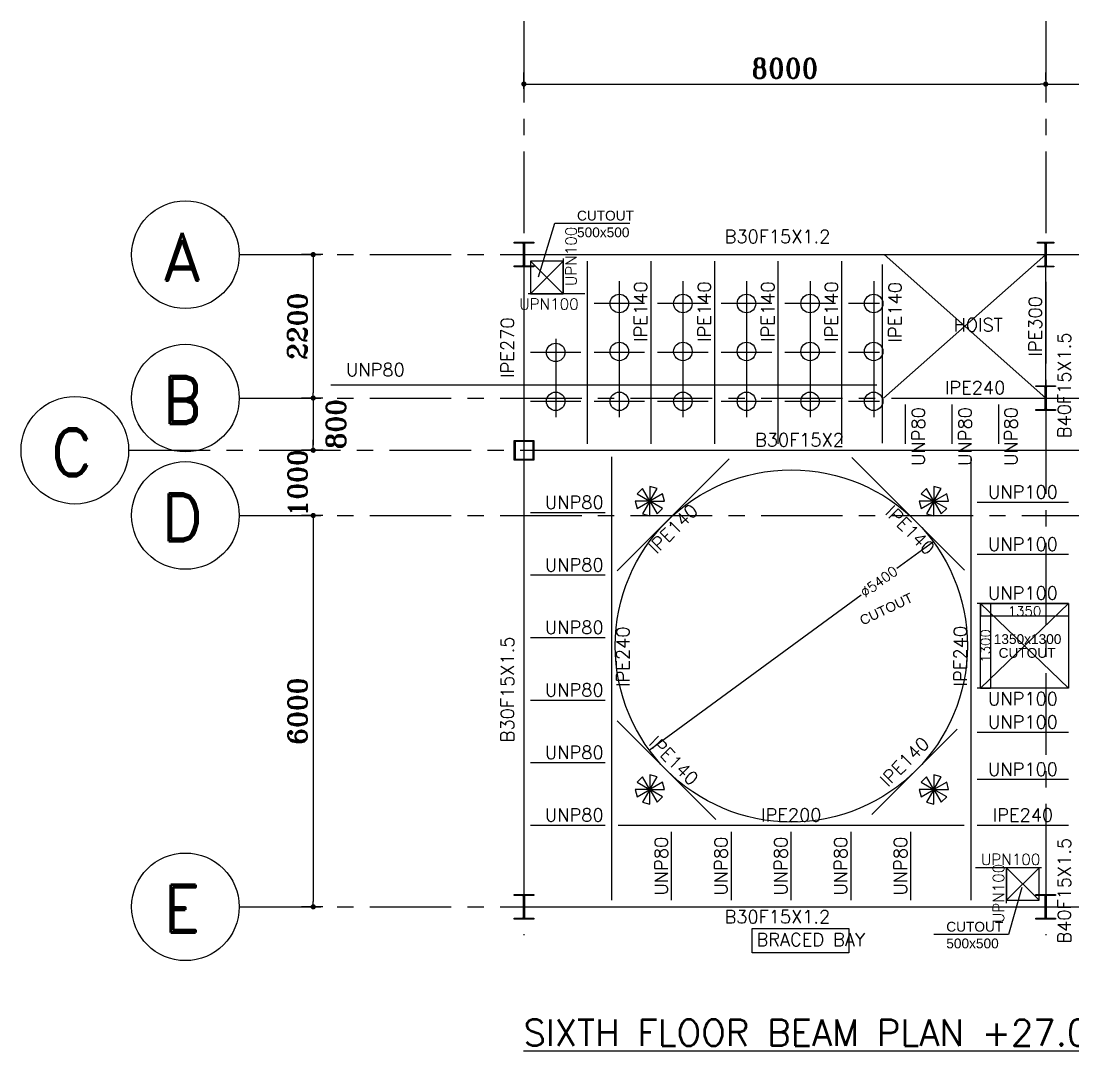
# Model space of a CAD drawing. Header units: inches. Extents: x 1387 to 2676, y -3554 to -2136.
# Drawn here: x 2534.37 to 2550.5, y -2656.19 to -2640.4 of the extents above; entities that cross this region are included whole.
import ezdxf
from ezdxf.enums import TextEntityAlignment as Align

# ---------------------------------------------------------------- set-up
doc = ezdxf.new("R2010")
doc.units = ezdxf.units.IN
doc.header["$MEASUREMENT"] = 0
for name, pattern in [('CENTER', [2, 1.25, -0.25, 0.25, -0.25]), ('DASHDOTX2', [2, 1, -0.5, 0, -0.5]), ('HIDDEN', [0.375, 0.25, -0.125])]:
    doc.linetypes.add(name, pattern=pattern)
for name, color, linetype in [('3', 3, 'HIDDEN'), ('3G', 3, 'Continuous'), ('A-TEXT', 7, 'Continuous'), ('AA-IPE300', 27, 'Continuous'), ('AA_CUT OUT', 250, 'Continuous'), ('Ax', 1, 'DASHDOTX2'), ('AXE', 1, 'CENTER'), ('DIM', 8, 'Continuous'), ('MEMBER TEXT', 7, 'Continuous'), ('UPN100', 1, 'Continuous'), ('wall', 4, 'Continuous')]:
    doc.layers.add(name, color=color, linetype=linetype)
doc.styles.add('ROMAND', font='ROMAND.shx')
doc.styles.add('ROMANS', font='ROMANS')
doc.styles.add('ROMANT', font='romant')
doc.styles.get("Standard").update_dxf_attribs({"font": 'arial.ttf'})
doc.dimstyles.new('1-100', dxfattribs={"dimtxt": 0.3, "dimasz": 0.08, "dimexe": 0.18, "dimexo": 0.0625, "dimgap": 0.09, "dimtad": 1, "dimdec": 0, "dimlfac": 1000, "dimdsep": 46, "dimtxsty": 'ROMANT', "dimblk": 'DOT', "dimcen": 0.09, "dimclrd": 1, "dimclre": 1, "dimclrt": 3, "dimadec": 0, "dimazin": 0, "dimtfac": 1, "dimtdec": 0, "dimtix": 1, "dimtofl": 0, "dimtmove": 2, "dimatfit": 3, "dimldrblk": 'DOT', "dimfxl": 1, "dimtolj": 1, "dimarcsym": 0})
doc.dimstyles.new('Copy of 1-100', dxfattribs={"dimtxt": 0.2, "dimasz": 0.08, "dimexe": 0.18, "dimexo": 0.0625, "dimgap": 0.09, "dimtad": 1, "dimdec": 0, "dimlfac": 1000, "dimdsep": 46, "dimtxsty": 'ROMANT', "dimblk": 'DOT', "dimcen": 0.09, "dimclrd": 1, "dimclre": 1, "dimclrt": 3, "dimadec": 0, "dimazin": 0, "dimtfac": 1, "dimtdec": 0, "dimtix": 1, "dimtofl": 0, "dimtmove": 2, "dimatfit": 3, "dimldrblk": 'DOT', "dimfxl": 1, "dimtolj": 1, "dimarcsym": 0})
doc.dimstyles.get("Standard").update_dxf_attribs({"dimtxt": 0.25, "dimasz": 0.18, "dimexe": 0.18, "dimexo": 0.0625, "dimgap": 0.09, "dimtad": 0, "dimdec": 0, "dimlfac": 100, "dimzin": 0, "dimdsep": 46, "dimtxsty": 'Standard', "dimcen": 0.09, "dimadec": 0, "dimazin": 0, "dimtfac": 1, "dimtdec": 0, "dimtofl": 0, "dimtmove": 0, "dimatfit": 3, "dimfxl": 1, "dimtolj": 1, "dimtzin": 0, "dimarcsym": 0})

# ---------------------------------------------------------------- blocks, each defined once
blk = doc.blocks.new('DOT')
at = {"layer": 'DIM', "color": 0, "linetype": 'ByBlock'}
blk.add_line((-0.5, 0), (-1, 0), dxfattribs=at)
at = {"layer": 'DIM', "color": 0, "linetype": 'ByBlock', "const_width": 0.5}
blk.add_lwpolyline([(-0.25, 0, 1), (0.25, 0, 1)], format="xyb", close=True, dxfattribs=at)
blk = doc.blocks.new('*D2549')
at = {"color": 1, "lineweight": -2, "transparency": 16777216}
for p, q in [((-9722, 5596), (-10284, 5185)), ((-14078, 2404), (-10831, 4783))]:
    blk.add_line(p, q, dxfattribs=at)
at = {"layer": 'Defpoints', "color": 0, "transparency": 16777216}
for p in [(-9722, 5596), (-14078, 2404)]:
    blk.add_point(p, dxfattribs=at)
at = {"color": 1, "lineweight": -2, "transparency": 16777216, "xscale": 0.08, "yscale": 0.08, "zscale": 0.08}
for p, rotation in [((-9722, 5596), 36.23449440421251), ((-14078, 2404), 216.2344944042126)]:
    blk.add_blockref('DOT', p, dxfattribs=dict(at, rotation=rotation))
at = {"color": 3, "transparency": 16777216, "insert": (-10557, 4984), "char_height": 150, "attachment_point": 5, "rotation": 36.2345, "style": 'ROMANT'}
blk.add_mtext('\\A1;∅5400', dxfattribs=at)
blk = doc.blocks.new('_Dot')
at = {"layer": 'DIM', "color": 0, "lineweight": -2}
blk.add_line((-0.5, 0), (-1, 0), dxfattribs=at)
at = {"layer": 'DIM', "color": 0, "const_width": 0.5}
blk.add_lwpolyline([(-0.25, 0, 1), (0.25, 0, 1)], format="xyb", close=True, dxfattribs=at)
blk = doc.blocks.new('*D2552')
at = {"color": 1, "lineweight": -2, "transparency": 16777216}
for p, q in [((-2100, 2785), (-2100, 2585)), ((-700, 2785), (-700, 2585)), ((-700, 2585), (-2100, 2585))]:
    blk.add_line(p, q, dxfattribs=at)
at = {"layer": 'Defpoints', "color": 0, "transparency": 16777216}
for p in [(-2100, 2785), (-700, 2785), (-2100, 2585)]:
    blk.add_point(p, dxfattribs=at)
at = {"color": 1, "lineweight": -2, "transparency": 16777216, "xscale": 0.08, "yscale": 0.08, "zscale": 0.08, "rotation": 180}
blk.add_blockref('DOT', (-2100, 2585), dxfattribs=at)
at = {"color": 1, "lineweight": -2, "transparency": 16777216, "xscale": 0.08, "yscale": 0.08, "zscale": 0.08}
blk.add_blockref('DOT', (-700, 2585), dxfattribs=at)
at = {"color": 3, "transparency": 16777216, "insert": (-1400, 2660), "char_height": 150, "attachment_point": 5, "style": 'ROMANT'}
blk.add_mtext('\\A1;1400', dxfattribs=at)
blk = doc.blocks.new('*D2553')
at = {"color": 1, "lineweight": -2, "transparency": 16777216}
for p, q in [((-2100, 2785), (-1864, 2785)), ((-1864, 2785), (-1864, 1385)), ((-2100, 1385), (-1864, 1385))]:
    blk.add_line(p, q, dxfattribs=at)
at = {"layer": 'Defpoints', "color": 0, "transparency": 16777216}
for p in [(-2100, 2785), (-2100, 1385), (-1864, 1385)]:
    blk.add_point(p, dxfattribs=at)
at = {"color": 1, "lineweight": -2, "transparency": 16777216, "xscale": 0.08, "yscale": 0.08, "zscale": 0.08}
for p, rotation in [((-1864, 2785), 90), ((-1864, 1385), 270)]:
    blk.add_blockref('DOT', p, dxfattribs=dict(at, rotation=rotation))
at = {"color": 3, "transparency": 16777216, "insert": (-1939, 2085), "char_height": 150, "attachment_point": 5, "rotation": 90, "style": 'ROMANT'}
blk.add_mtext('\\A1;1400', dxfattribs=at)
blk = doc.blocks.new('*D2550')
at = {"color": 1, "lineweight": -2, "transparency": 16777216}
for p, q in [((-9000, 4650), (-9000, 4457)), ((-7650, 4650), (-7650, 4457)), ((-7650, 4457), (-8999, 4457))]:
    blk.add_line(p, q, dxfattribs=at)
at = {"layer": 'Defpoints', "color": 0, "transparency": 16777216}
for p in [(-9000, 4650), (-7650, 4650), (-9000, 4457)]:
    blk.add_point(p, dxfattribs=at)
at = {"color": 1, "lineweight": -2, "transparency": 16777216, "xscale": 0.08, "yscale": 0.08, "zscale": 0.08, "rotation": 180}
blk.add_blockref('DOT', (-9000, 4457), dxfattribs=at)
at = {"color": 1, "lineweight": -2, "transparency": 16777216, "xscale": 0.08, "yscale": 0.08, "zscale": 0.08}
blk.add_blockref('DOT', (-7650, 4457), dxfattribs=at)
at = {"color": 3, "transparency": 16777216, "insert": (-8325, 4532), "char_height": 150, "attachment_point": 5, "style": 'ROMANT'}
blk.add_mtext('\\A1;1350', dxfattribs=at)
blk = doc.blocks.new('*D2551')
at = {"color": 1, "lineweight": -2, "transparency": 16777216}
for p, q in [((-8999, 4650), (-8847, 4650)), ((-8847, 4650), (-8847, 3350)), ((-8999, 3350), (-8847, 3350))]:
    blk.add_line(p, q, dxfattribs=at)
at = {"layer": 'Defpoints', "color": 0, "transparency": 16777216}
for p in [(-9000, 4650), (-9000, 3350), (-8847, 3350)]:
    blk.add_point(p, dxfattribs=at)
at = {"color": 1, "lineweight": -2, "transparency": 16777216, "xscale": 0.08, "yscale": 0.08, "zscale": 0.08}
for p, rotation in [((-8847, 4650), 90), ((-8847, 3350), 270)]:
    blk.add_blockref('DOT', p, dxfattribs=dict(at, rotation=rotation))
at = {"color": 3, "transparency": 16777216, "insert": (-8922, 4000), "char_height": 150, "attachment_point": 5, "rotation": 90, "style": 'ROMANT'}
blk.add_mtext('\\A1;1300', dxfattribs=at)
blk = doc.blocks.new('*D2068')
at = {"layer": 'Defpoints', "color": 0, "transparency": 16777216}
for p in [(2539.061, -2643.977), (2538.852, -2646.177), (2539.061, -2646.177)]:
    blk.add_point(p, dxfattribs=at)
at = {"layer": 'wall', "color": 1, "lineweight": -2, "transparency": 16777216}
for p, q in [((2538.998, -2643.977), (2538.672, -2643.977)), ((2538.852, -2644.057), (2538.852, -2646.097)), ((2538.998, -2646.177), (2538.672, -2646.177))]:
    blk.add_line(p, q, dxfattribs=at)
at = {"layer": 'wall', "color": 1, "lineweight": -2, "transparency": 16777216, "xscale": 0.08, "yscale": 0.08, "zscale": 0.08}
for p, rotation in [((2538.852, -2643.977), 89.999316665766), ((2538.852, -2646.177), 269.9993166657659)]:
    blk.add_blockref('DOT', p, dxfattribs=dict(at, rotation=rotation))
at = {"layer": 'wall', "color": 3, "transparency": 16777216, "insert": (2538.612, -2645.077), "char_height": 0.3, "attachment_point": 5, "rotation": 89.9993, "style": 'ROMANT'}
blk.add_mtext('\\A1;2200', dxfattribs=at)
blk = doc.blocks.new('*D2074')
at = {"layer": 'Defpoints', "color": 0, "transparency": 16777216}
for p in [(2550.082, -2641.363), (2550.082, -2641.363), (2542.082, -2641.496)]:
    blk.add_point(p, dxfattribs=at)
at = {"layer": 'wall', "color": 1, "lineweight": -2, "transparency": 16777216}
for p, q in [((2542.082, -2641.434), (2542.082, -2641.183)), ((2550.082, -2641.301), (2550.082, -2641.183)), ((2542.162, -2641.363), (2550.002, -2641.363))]:
    blk.add_line(p, q, dxfattribs=at)
at = {"layer": 'wall', "color": 1, "lineweight": -2, "transparency": 16777216, "xscale": 0.08, "yscale": 0.08, "zscale": 0.08, "rotation": 180}
blk.add_blockref('DOT', (2542.082, -2641.363), dxfattribs=at)
at = {"layer": 'wall', "color": 1, "lineweight": -2, "transparency": 16777216, "xscale": 0.08, "yscale": 0.08, "zscale": 0.08}
blk.add_blockref('DOT', (2550.082, -2641.363), dxfattribs=at)
at = {"layer": 'wall', "color": 3, "transparency": 16777216, "insert": (2546.082, -2641.123), "char_height": 0.3, "attachment_point": 5, "style": 'ROMANT'}
blk.add_mtext('\\A1;8000', dxfattribs=at)
blk = doc.blocks.new('*D2069')
at = {"layer": 'Defpoints', "color": 0, "transparency": 16777216}
for p in [(2550.082, -2641.363), (2555.582, -2641.363), (2555.582, -2641.701)]:
    blk.add_point(p, dxfattribs=at)
at = {"layer": 'wall', "color": 1, "lineweight": -2, "transparency": 16777216}
for p, q in [((2550.082, -2641.301), (2550.082, -2641.183)), ((2555.582, -2641.638), (2555.582, -2641.183)), ((2550.162, -2641.363), (2555.502, -2641.363))]:
    blk.add_line(p, q, dxfattribs=at)
at = {"layer": 'wall', "color": 1, "lineweight": -2, "transparency": 16777216, "xscale": 0.08, "yscale": 0.08, "zscale": 0.08, "rotation": 180}
blk.add_blockref('DOT', (2550.082, -2641.363), dxfattribs=at)
at = {"layer": 'wall', "color": 1, "lineweight": -2, "transparency": 16777216, "xscale": 0.08, "yscale": 0.08, "zscale": 0.08}
blk.add_blockref('DOT', (2555.582, -2641.363), dxfattribs=at)
at = {"layer": 'wall', "color": 3, "transparency": 16777216, "insert": (2552.832, -2641.123), "char_height": 0.3, "attachment_point": 5, "style": 'ROMANT'}
blk.add_mtext('\\A1;5500', dxfattribs=at)
blk = doc.blocks.new('*D2070')
at = {"layer": 'Defpoints', "color": 0, "transparency": 16777216}
for p in [(2539.061, -2646.177), (2538.852, -2646.977), (2539.061, -2646.977)]:
    blk.add_point(p, dxfattribs=at)
at = {"layer": 'wall', "color": 1, "lineweight": -2, "transparency": 16777216}
for p, q in [((2538.998, -2646.177), (2538.672, -2646.177)), ((2538.852, -2646.257), (2538.852, -2646.897)), ((2538.998, -2646.977), (2538.672, -2646.977))]:
    blk.add_line(p, q, dxfattribs=at)
at = {"layer": 'wall', "color": 1, "lineweight": -2, "transparency": 16777216, "xscale": 0.08, "yscale": 0.08, "zscale": 0.08}
for p, rotation in [((2538.852, -2646.177), 89.9983735174922), ((2538.852, -2646.977), 269.9983735174923)]:
    blk.add_blockref('DOT', p, dxfattribs=dict(at, rotation=rotation))
at = {"layer": 'wall', "color": 3, "transparency": 16777216, "insert": (2539.2, -2646.577), "char_height": 0.3, "attachment_point": 5, "rotation": 89.9984, "style": 'ROMANT'}
blk.add_mtext('\\A1;800', dxfattribs=at)
blk = doc.blocks.new('*D2071')
at = {"layer": 'Defpoints', "color": 0, "transparency": 16777216}
for p in [(2539.061, -2646.977), (2538.852, -2647.977), (2539.061, -2647.977)]:
    blk.add_point(p, dxfattribs=at)
at = {"layer": 'wall', "color": 1, "lineweight": -2, "transparency": 16777216}
for p, q in [((2538.852, -2646.897), (2538.852, -2646.817)), ((2538.998, -2646.977), (2538.672, -2646.977)), ((2538.998, -2647.977), (2538.672, -2647.977)), ((2538.852, -2648.057), (2538.852, -2648.137))]:
    blk.add_line(p, q, dxfattribs=at)
at = {"layer": 'wall', "color": 1, "lineweight": -2, "transparency": 16777216, "xscale": 0.08, "yscale": 0.08, "zscale": 0.08}
for p, rotation in [((2538.852, -2646.977), 269.9983735174825), ((2538.852, -2647.977), 89.99837351748256)]:
    blk.add_blockref('DOT', p, dxfattribs=dict(at, rotation=rotation))
at = {"layer": 'wall', "color": 3, "transparency": 16777216, "insert": (2538.612, -2647.477), "char_height": 0.3, "attachment_point": 5, "rotation": 89.9984, "style": 'ROMANT'}
blk.add_mtext('\\A1;1000', dxfattribs=at)
blk = doc.blocks.new('*D2072')
at = {"layer": 'Defpoints', "color": 0, "transparency": 16777216}
for p in [(2539.061, -2647.977), (2538.852, -2653.977), (2539.061, -2653.977)]:
    blk.add_point(p, dxfattribs=at)
at = {"layer": 'wall', "color": 1, "lineweight": -2, "transparency": 16777216}
for p, q in [((2538.998, -2647.977), (2538.672, -2647.977)), ((2538.852, -2648.057), (2538.852, -2653.897)), ((2538.998, -2653.977), (2538.672, -2653.977))]:
    blk.add_line(p, q, dxfattribs=at)
at = {"layer": 'wall', "color": 1, "lineweight": -2, "transparency": 16777216, "xscale": 0.08, "yscale": 0.08, "zscale": 0.08}
for p, rotation in [((2538.852, -2647.977), 89.99960862945764), ((2538.852, -2653.977), 269.9996086294576)]:
    blk.add_blockref('DOT', p, dxfattribs=dict(at, rotation=rotation))
at = {"layer": 'wall', "color": 3, "transparency": 16777216, "insert": (2538.612, -2650.977), "char_height": 0.3, "attachment_point": 5, "rotation": 89.9996, "style": 'ROMANT'}
blk.add_mtext('\\A1;6000', dxfattribs=at)
blk = doc.blocks.new('G$C27AC7FF8')
at = {"color": 3}
for points in [[(-13876.1, 6107.8), (-14071, 6220.3), (-13846, 6220.3), (-13876.1, 6332.8), (-14071, 6220.3), (-13958.5, 6415.2), (-14071, 6445.3), (-14071, 6220.3), (-14183.5, 6415.2), (-14265.8, 6332.8), (-14071, 6220.3), (-14296, 6220.3), (-14265.8, 6107.8), (-14071, 6220.3), (-14183.5, 6025.5), (-14071, 5995.3), (-14071, 6220.3), (-13958.5, 6025.5), (-13876.1, 6107.8), (-14071, 6220.3), (-13846, 6220.3)], [(-9518.3, 6107.8), (-9713.2, 6220.3), (-9488.2, 6220.3), (-9518.3, 6332.8), (-9713.2, 6220.3), (-9600.7, 6415.2), (-9713.2, 6445.3), (-9713.2, 6220.3), (-9825.7, 6415.2), (-9908, 6332.8), (-9713.2, 6220.3), (-9938.2, 6220.3), (-9908, 6107.8), (-9713.2, 6220.3), (-9825.7, 6025.5), (-9713.2, 5995.3), (-9713.2, 6220.3), (-9600.7, 6025.5), (-9518.3, 6107.8), (-9713.2, 6220.3), (-9488.2, 6220.3)], [(-13876.1, 1685), (-14071, 1797.5), (-13846, 1797.5), (-13876.1, 1910), (-14071, 1797.5), (-13958.5, 1992.4), (-14071, 2022.5), (-14071, 1797.5), (-14183.5, 1992.4), (-14265.8, 1910), (-14071, 1797.5), (-14296, 1797.5), (-14265.8, 1685), (-14071, 1797.5), (-14183.5, 1602.7), (-14071, 1572.5), (-14071, 1797.5), (-13958.5, 1602.7), (-13876.1, 1685), (-14071, 1797.5), (-13846, 1797.5)], [(-9518.3, 1685), (-9713.2, 1797.5), (-9488.2, 1797.5), (-9518.3, 1910), (-9713.2, 1797.5), (-9600.7, 1992.4), (-9713.2, 2022.5), (-9713.2, 1797.5), (-9825.7, 1992.4), (-9908, 1910), (-9713.2, 1797.5), (-9938.2, 1797.5), (-9908, 1685), (-9713.2, 1797.5), (-9825.7, 1602.7), (-9713.2, 1572.5), (-9713.2, 1797.5), (-9600.7, 1602.7), (-9518.3, 1685), (-9713.2, 1797.5), (-9488.2, 1797.5)]]:
    blk.add_lwpolyline(points, dxfattribs=at)
at = {"layer": 'AA_CUT OUT', "color": 1}
for p, q in [((-15900, 9900), (-15400, 9400)), ((-15400, 9900), (-15900, 9400)), ((-8999.5, 4650), (-7649.9, 3350)), ((-7649.9, 4650), (-8999.5, 3350)), ((-2099.8, 2784.9), (-699.8, 1384.9)), ((-699.8, 2784.9), (-2099.8, 1384.9)), ((-8600, 600), (-8100, 100)), ((-8100, 600), (-8600, 100))]:
    blk.add_line(p, q, dxfattribs=at)
for points in [[(-15400, 9900), (-15900, 9900), (-15900, 9400), (-15400, 9400)], [(-8999.5, 4650), (-7649.9, 4650), (-7649.9, 3350), (-8999.5, 3350)], [(-699.8, 1384.9), (-2099.8, 1384.9), (-2099.8, 2784.9), (-699.8, 2784.9)], [(-8100, 600), (-8600, 600), (-8600, 100), (-8100, 100)]]:
    blk.add_lwpolyline(points, close=True, dxfattribs=at)
blk.add_circle((-11899.5, 4000), 2700, dxfattribs=at)
at = {"color": 3}
for s, p in [('CUTOUT', (-15185.5, 10522.3)), ('500x500', (-15185.5, 10266)), ('1350x1300', (-8796.4, 4029.5)), ('CUTOUT', (-8721.9, 3817.9)), ('1400X1400', (-1879.6, 2135.6)), ('CUTOUT', (-1775.1, 1924)), ('CUTOUT', (-9524.1, -380.1)), ('500x500', (-9524.1, -636.4))]:
    blk.add_text(s, height=150, dxfattribs=at).set_placement(p)
blk.add_text('CUTOUT', height=150, rotation=25.34706, dxfattribs=at).set_placement((-10806.9, 4310.8))
dim = blk.add_diameter_dim_2p(p1=(-14077.8, 2404.1), p2=(-9722.2, 5595.9), dimstyle='Copy of 1-100', override={"dimtxt": 150, "dimlfac": 1})
dim.commit()
dim.dimension.update_dxf_attribs({"geometry": '*D2549', "text_midpoint": (-10557.3, 4983.9), "dimtype": 163})
for base, p1, p2, picture, middle in [((-8846.9, 3350), (-8999.5, 4650), (-8999.5, 3350), '*D2551', (-8922, 4000)), ((-1863.9, 1384.9), (-2099.8, 2784.9), (-2099.8, 1384.9), '*D2553', (-1939, 2084.9))]:
    dim = blk.add_linear_dim(base=base, p1=p1, p2=p2, angle=90, dimstyle='Copy of 1-100', override={"dimtxt": 150, "dimlfac": 1})
    dim.commit()
    dim.dimension.update_dxf_attribs({"geometry": picture, "text_midpoint": middle})
for base, p1, p2, picture, middle in [((-8999.5, 4456.7), (-7649.9, 4650), (-8999.5, 4650), '*D2550', (-8324.7, 4531.8)), ((-2099.8, 2585.4), (-699.8, 2784.9), (-2099.8, 2784.9), '*D2552', (-1399.8, 2660.5))]:
    dim = blk.add_linear_dim(base=base, p1=p1, p2=p2, dimstyle='Copy of 1-100', override={"dimtxt": 150, "dimlfac": 1})
    dim.commit()
    dim.dimension.update_dxf_attribs({"geometry": picture, "text_midpoint": middle})
for points in [[(-15775, 9656.4), (-15526.6, 10480.1), (-14377.7, 10480.1)], [(-8366.1, 296.4), (-8567.9, -422.3), (-9716.9, -422.3)]]:
    blk.add_leader(points, dimstyle='Standard', override={"dimscale": 75}, dxfattribs=at)

msp = doc.modelspace()

# ---------------------------------------------------------------- hatches: boundary and pattern name
for points in [[(2542.0746424, -2643.80203394), (2542.06316617, -2643.80203394, 0.4144144444), (2542.0746424, -2643.81351805)], [(2542.0896424, -2643.80203394), (2542.10111863, -2643.80203394, -0.4144144444), (2542.0896424, -2643.81351805)], [(2550.07466012, -2643.80205462), (2550.06318389, -2643.80205462, 0.4144144444), (2550.07466012, -2643.81353872)], [(2550.08966012, -2643.80205462), (2550.10113635, -2643.80205462, -0.4144144444), (2550.08966012, -2643.81353872)], [(2542.0746424, -2644.15207345), (2542.06316617, -2644.15207345, -0.4144144444), (2542.0746424, -2644.14058935)], [(2542.0896424, -2644.15207345), (2542.10111863, -2644.15207345, 0.4144144444), (2542.0896424, -2644.14058935)], [(2550.07466012, -2644.15209412), (2550.06318389, -2644.15209412, -0.4144144444), (2550.07466012, -2644.14061002)], [(2550.08966012, -2644.15209412), (2550.10113635, -2644.15209412, 0.4144144444), (2550.08966012, -2644.14061002)], [(2550.07465444, -2646.00194537), (2550.06317821, -2646.00194537, 0.4144144444), (2550.07465444, -2646.01342947)], [(2550.08965444, -2646.00194537), (2550.10113067, -2646.00194537, -0.4144144444), (2550.08965444, -2646.01342947)], [(2550.07465444, -2646.35198487), (2550.06317821, -2646.35198487, -0.4144144444), (2550.07465444, -2646.34050077)], [(2550.08965444, -2646.35198487), (2550.10113067, -2646.35198487, 0.4144144444), (2550.08965444, -2646.34050077)], [(2542.07467858, -2653.80193256), (2542.06320235, -2653.80193256, 0.4144144444), (2542.07467858, -2653.81341666)], [(2542.08967858, -2653.80193256), (2542.10115481, -2653.80193256, -0.4144144444), (2542.08967858, -2653.81341666)], [(2550.07464462, -2653.80195271), (2550.06316839, -2653.80195271, 0.4144144444), (2550.07464462, -2653.81343681)], [(2550.08964462, -2653.80195271), (2550.10112085, -2653.80195271, -0.4144144444), (2550.08964462, -2653.81343681)], [(2542.07467858, -2654.15197206), (2542.06320235, -2654.15197206, -0.4144144444), (2542.07467858, -2654.14048796)], [(2542.08967858, -2654.15197206), (2542.10115481, -2654.15197206, 0.4144144444), (2542.08967858, -2654.14048796)], [(2550.07464462, -2654.15199221), (2550.06316839, -2654.15199221, -0.4144144444), (2550.07464462, -2654.14050811)], [(2550.08964462, -2654.15199221), (2550.10112085, -2654.15199221, 0.4144144444), (2550.08964462, -2654.14050811)]]:
    msp.add_hatch(color=1).paths.add_polyline_path(points)

# ---------------------------------------------------------------- linework, layer by layer
at = {"color": 96, "elevation": -0.001}
msp.add_lwpolyline([(2545.57991315, -2654.31153177), (2547.06328891, -2654.31153177), (2547.06328891, -2654.68428484), (2545.57991315, -2654.68428484)], close=True, dxfattribs=at)
at = {"layer": '3G'}
for p, q in [((2542.21713552, -2646.84193613), (2542.21713548, -2647.11193613)), ((2542.23213552, -2646.84193612), (2542.23213548, -2647.11193612))]:
    msp.add_line(p, q, dxfattribs=at)
for points in [[(2541.9321424, -2644.16703394), (2541.9321424, -2644.15203394), (2542.0746424, -2644.15203394), (2542.0746424, -2643.80203394), (2541.9321424, -2643.80203394), (2541.9321424, -2643.78703394), (2542.2321424, -2643.78703394), (2542.2321424, -2643.80203394), (2542.0896424, -2643.80203394), (2542.0896424, -2644.15203394), (2542.2321424, -2644.15203394), (2542.2321424, -2644.16703394)], [(2549.95716012, -2644.16705462), (2549.95716012, -2644.15205462), (2550.07466012, -2644.15205462), (2550.07466012, -2643.80205462), (2549.95716012, -2643.80205462), (2549.95716012, -2643.78705462), (2550.20716012, -2643.78705462), (2550.20716012, -2643.80205462), (2550.08966012, -2643.80205462), (2550.08966012, -2644.15205462), (2550.20716012, -2644.15205462), (2550.20716012, -2644.16705462)], [(2549.93215444, -2646.36694537), (2549.93215444, -2646.35194537), (2550.07465444, -2646.35194537), (2550.07465444, -2646.00194537), (2549.93215444, -2646.00194537), (2549.93215444, -2645.98694537), (2550.23215444, -2645.98694537), (2550.23215444, -2646.00194537), (2550.08965444, -2646.00194537), (2550.08965444, -2646.35194537), (2550.23215444, -2646.35194537), (2550.23215444, -2646.36694537)], [(2541.93217858, -2654.16693256), (2541.93217858, -2654.15193256), (2542.07467858, -2654.15193256), (2542.07467858, -2653.80193256), (2541.93217858, -2653.80193256), (2541.93217858, -2653.78693256), (2542.23217858, -2653.78693256), (2542.23217858, -2653.80193256), (2542.08967858, -2653.80193256), (2542.08967858, -2654.15193256), (2542.23217858, -2654.15193256), (2542.23217858, -2654.16693256)], [(2549.93214462, -2654.16695271), (2549.93214462, -2654.15195271), (2550.07464462, -2654.15195271), (2550.07464462, -2653.80195271), (2549.93214462, -2653.80195271), (2549.93214462, -2653.78695271), (2550.23214462, -2653.78695271), (2550.23214462, -2653.80195271), (2550.08964462, -2653.80195271), (2550.08964462, -2654.15195271), (2550.23214462, -2654.15195271), (2550.23214462, -2654.16695271)]]:
    msp.add_lwpolyline(points, close=True, dxfattribs=at)
for points in [[(2542.23213548, -2647.11193612), (2542.23213554, -2647.11193612), (2542.23213554, -2647.12693612), (2541.93213554, -2647.12693612), (2541.93213554, -2647.11193612), (2541.93213554, -2647.11193612), (2541.93213552, -2646.84193612), (2541.93213552, -2646.84193612), (2541.93213552, -2646.82693612), (2542.23213552, -2646.82693612), (2542.23213552, -2646.84193612)], [(2542.21713552, -2646.84193612), (2541.94713552, -2646.84193612), (2541.94713554, -2647.11193612), (2542.21713548, -2647.11193612)]]:
    msp.add_lwpolyline(points, dxfattribs=at)
for centre, start, end in [((2542.0746424, -2643.80204182), 180.157926883, 270.157926883), ((2542.0896424, -2643.80204182), 269.842073117, 359.842073117), ((2542.0896424, -2643.80204182), 269.842073117, 359.842073117), ((2550.07466012, -2643.80206249), 180.157926883, 270.157926883), ((2550.08966012, -2643.80206249), 269.842073117, 359.842073117), ((2550.08966012, -2643.80206249), 269.842073117, 359.842073117), ((2542.0746424, -2644.15206558), 89.842073117, 179.842073117), ((2542.0746424, -2644.15206558), 89.842073117, 179.842073117), ((2542.0896424, -2644.15206558), 0.157926883, 90.157926883), ((2542.0896424, -2644.15206558), 0.157926883, 90.157926883), ((2542.0896424, -2644.15206558), 0.157926883, 90.157926883), ((2550.07466012, -2644.15208625), 89.842073117, 179.842073117), ((2550.07466012, -2644.15208625), 89.842073117, 179.842073117), ((2550.08966012, -2644.15208625), 0.157926883, 90.157926883), ((2550.08966012, -2644.15208625), 0.157926883, 90.157926883), ((2550.08966012, -2644.15208625), 0.157926883, 90.157926883), ((2550.07465444, -2646.00195324), 180.157926883, 270.157926883), ((2550.08965444, -2646.00195324), 269.842073117, 359.842073117), ((2550.08965444, -2646.00195324), 269.842073117, 359.842073117), ((2550.07465444, -2646.351977), 89.842073117, 179.842073117), ((2550.07465444, -2646.351977), 89.842073117, 179.842073117), ((2550.08965444, -2646.351977), 0.157926883, 90.157926883), ((2550.08965444, -2646.351977), 0.157926883, 90.157926883), ((2550.08965444, -2646.351977), 0.157926883, 90.157926883), ((2542.07467858, -2653.80194043), 180.157926883, 270.157926883), ((2542.08967858, -2653.80194043), 269.842073117, 359.842073117), ((2542.08967858, -2653.80194043), 269.842073117, 359.842073117), ((2550.07464462, -2653.80196058), 180.157926883, 270.157926883), ((2550.08964462, -2653.80196058), 269.842073117, 359.842073117), ((2550.08964462, -2653.80196058), 269.842073117, 359.842073117), ((2542.07467858, -2654.15196419), 89.842073117, 179.842073117), ((2542.07467858, -2654.15196419), 89.842073117, 179.842073117), ((2542.08967858, -2654.15196419), 0.157926883, 90.157926883), ((2542.08967858, -2654.15196419), 0.157926883, 90.157926883), ((2542.08967858, -2654.15196419), 0.157926883, 90.157926883), ((2550.07464462, -2654.15198434), 89.842073117, 179.842073117), ((2550.07464462, -2654.15198434), 89.842073117, 179.842073117), ((2550.08964462, -2654.15198434), 0.157926883, 90.157926883), ((2550.08964462, -2654.15198434), 0.157926883, 90.157926883), ((2550.08964462, -2654.15198434), 0.157926883, 90.157926883)]:
    msp.add_arc(centre, 0.01147623, start, end, dxfattribs=at)
at = {"layer": 'AA-IPE300', "color": 3}
for p, q in [((2542.0821424, -2643.97704127), (2558.0821424, -2643.97704127)), ((2542.0821424, -2643.97704127), (2542.0821424, -2653.97704127)), ((2550.0821424, -2646.17704127), (2550.0821424, -2643.97704127)), ((2543.0571424, -2646.87708005), (2543.0571424, -2644.07704127)), ((2544.0321424, -2646.87708005), (2544.0321424, -2644.07704127)), ((2545.0071424, -2646.87708005), (2545.0071424, -2644.07704127)), ((2545.9821424, -2646.87708005), (2545.9821424, -2644.07704127)), ((2546.9571424, -2646.87708005), (2546.9571424, -2644.07704127)), ((2547.58215972, -2646.87026415), (2547.58215972, -2644.13128437)), ((2547.9321424, -2646.87708005), (2547.9321424, -2646.27704127)), ((2548.0321424, -2646.17704127), (2555.73214212, -2646.17704127)), ((2548.6488024, -2646.87708005), (2548.6488024, -2646.27704127)), ((2549.3654624, -2646.87708005), (2549.3654624, -2646.27704127)), ((2550.08215444, -2646.36694537), (2550.082153, -2646.97695456)), ((2542.0821424, -2646.97708005), (2550.43328256, -2646.97708005)), ((2543.43000225, -2653.87704127), (2543.43000225, -2647.07708005)), ((2545.23152091, -2647.10995726), (2543.51348899, -2648.82798919)), ((2547.11240009, -2647.08859345), (2548.83972045, -2648.81591381)), ((2548.93328256, -2647.07708005), (2548.93328256, -2653.87704127)), ((2550.43328256, -2647.77704127), (2549.03328256, -2647.77704127)), ((2543.33000225, -2647.93568142), (2542.1821424, -2647.93568142)), ((2550.43328256, -2648.57704127), (2549.03328256, -2648.57704127)), ((2543.33000225, -2648.89428142), (2542.1821424, -2648.89428142)), ((2550.43328256, -2649.32704127), (2549.03328256, -2649.32704127)), ((2543.33000225, -2649.85288142), (2542.1821424, -2649.85288142)), ((2550.43328256, -2650.62704127), (2549.03328256, -2650.62704127)), ((2543.33000225, -2650.81148142), (2542.1821424, -2650.81148142)), ((2543.51043549, -2651.12303985), (2545.02610361, -2652.63870796)), ((2547.41431341, -2652.56357576), (2548.7237699, -2651.25411926)), ((2550.43328256, -2651.30204127), (2549.03328256, -2651.30204127)), ((2543.33000225, -2651.77008142), (2542.1821424, -2651.77008142)), ((2550.43328256, -2652.02704127), (2549.03328256, -2652.02704127)), ((2543.33000225, -2652.72868142), (2542.1821424, -2652.72868142)), ((2548.83328256, -2652.72868142), (2543.53000225, -2652.72868142)), ((2550.43328256, -2652.72868142), (2549.03328256, -2652.72868142)), ((2550.0821424, -2652.72868142), (2550.0821424, -2653.82704127)), ((2544.34716225, -2653.87704127), (2544.34716225, -2652.82868142)), ((2545.26432225, -2653.87704127), (2545.26432225, -2652.82868142)), ((2546.18148225, -2653.87704127), (2546.18148225, -2652.82868142)), ((2547.09864225, -2653.87704127), (2547.09864225, -2652.82868142)), ((2548.01580225, -2653.87704127), (2548.01580225, -2652.82868142)), ((2542.0821424, -2653.97704127), (2558.0821424, -2653.97704127))]:
    msp.add_line(p, q, dxfattribs=at)
at = {"layer": 'AA_CUT OUT', "color": 3}
for p, q in [((2547.59282537, -2646.17692814), (2550.0821424, -2643.97702314)), ((2550.0821424, -2646.17702314), (2547.60807946, -2643.97702314))]:
    msp.add_line(p, q, dxfattribs=at)
at = {"layer": 'Ax', "linetype": 'Continuous', "ltscale": 0.5}
for p, q in [((2543.5446424, -2644.38496746), (2543.5446424, -2646.47044204)), ((2544.5196424, -2644.38496746), (2544.5196424, -2646.47044204)), ((2545.4946424, -2644.38496746), (2545.4946424, -2646.47044204)), ((2546.4696424, -2644.38496746), (2546.4696424, -2646.47044204)), ((2547.4446424, -2644.38496746), (2547.4446424, -2646.47044204)), ((2542.5696424, -2645.26716701), (2542.5696424, -2646.47044204)), ((2539.12262063, -2645.97180455), (2547.49103331, -2645.97180455))]:
    msp.add_line(p, q, dxfattribs=at)
for centre, radius in [((2536.89288897, -2643.97892154), 0.825), ((2543.5446424, -2644.7270607), 0.14161004), ((2544.5196424, -2644.7270607), 0.14161004), ((2545.4946424, -2644.7270607), 0.14161004), ((2546.4696424, -2644.7270607), 0.14161004), ((2547.4446424, -2644.7270607), 0.14161004), ((2542.5696424, -2645.4770607), 0.14161004), ((2543.5446424, -2645.46249564), 0.14161004), ((2544.5196424, -2645.46249564), 0.14161004), ((2545.4946424, -2645.46249564), 0.14161004), ((2546.4696424, -2645.46249564), 0.14161004), ((2547.4446424, -2645.46249564), 0.14161004), ((2536.89288897, -2646.17692154), 0.825), ((2542.5696424, -2646.2270607), 0.14161004), ((2543.5446424, -2646.2270607), 0.14161004), ((2544.5196424, -2646.2270607), 0.14161004), ((2545.4946424, -2646.2270607), 0.14161004), ((2546.4696424, -2646.2270607), 0.14161004), ((2547.4446424, -2646.2270607), 0.14161004), ((2535.19783092, -2646.97692154), 0.825), ((2536.89288897, -2647.97692154), 0.825), ((2536.89288897, -2653.97692154), 0.825)]:
    msp.add_circle(centre, radius, dxfattribs=at)
at = {"layer": 'AXE'}
for p, q in [((2542.08213315, -2640.39630103), (2542.08216938, -2654.41418173)), ((2550.08216938, -2640.39630103), (2550.08213315, -2654.41418173)), ((2537.71791796, -2643.97704127), (2560.99563041, -2643.97704127)), ((2537.71791796, -2646.17692154), (2560.99563041, -2646.17698019)), ((2536.02285991, -2646.97692154), (2560.99563041, -2646.97698019)), ((2537.71791796, -2647.97692154), (2560.99563041, -2647.97698019)), ((2537.71791796, -2653.97692154), (2560.99563041, -2653.97698019))]:
    msp.add_line(p, q, dxfattribs=at)
at = {"layer": 'UPN100', "color": 3}
for p, q in [((2542.6821424, -2644.03950891), (2542.6821424, -2644.57704127)), ((2543.01640263, -2644.57704127), (2542.14518222, -2644.57704127)), ((2543.9321424, -2644.7270607), (2543.1571424, -2644.7270607)), ((2544.9071424, -2644.7270607), (2544.1321424, -2644.7270607)), ((2545.8821424, -2644.7270607), (2545.1071424, -2644.7270607)), ((2546.8571424, -2644.7270607), (2546.0821424, -2644.7270607)), ((2547.53363631, -2644.7270607), (2547.0571424, -2644.7270607)), ((2542.9571424, -2645.4770607), (2542.1821424, -2645.4770607)), ((2543.9321424, -2645.4770607), (2543.1571424, -2645.4770607)), ((2544.9071424, -2645.4770607), (2544.1321424, -2645.4770607)), ((2545.8821424, -2645.4770607), (2545.1071424, -2645.4770607)), ((2546.8571424, -2645.4770607), (2546.0821424, -2645.4770607)), ((2547.53363631, -2645.4770607), (2547.0571424, -2645.4770607)), ((2542.9571424, -2646.2270607), (2542.1821424, -2646.2270607)), ((2543.9321424, -2646.2270607), (2543.1571424, -2646.2270607)), ((2544.9071424, -2646.2270607), (2544.1321424, -2646.2270607)), ((2545.8821424, -2646.2270607), (2545.1071424, -2646.2270607)), ((2546.8571424, -2646.2270607), (2546.0821424, -2646.2270607)), ((2547.53363631, -2646.2270607), (2547.0571424, -2646.2270607)), ((2550.01985582, -2653.37704127), (2549.00624165, -2653.37704127)), ((2549.4821424, -2653.92280582), (2549.4821424, -2653.39390185))]:
    msp.add_line(p, q, dxfattribs=at)

# ---------------------------------------------------------------- block references
at = {"layer": 'AA_CUT OUT', "color": 3, "xscale": 0.001, "yscale": 0.001, "zscale": 0.001}
msp.add_blockref('G$C27AC7FF8', (2558.0821424, -2653.97704127), dxfattribs=at)

# ---------------------------------------------------------------- texts
at = {"color": 3, "style": 'ROMANS'}
msp.add_text('BRACED BAY', height=0.2, dxfattribs=at).set_placement((2545.64800037, -2654.5792747, -0.001))
at = {"layer": '3', "color": 3, "style": 'ROMAND'}
for s, p in [('A', (2536.84371712, -2644.00928803, 0.00000001)), ('B', (2536.84371712, -2646.20728803, 0.00000001)), ('C', (2535.14865908, -2647.00728803, 0.00000001)), ('D', (2536.84371712, -2648.00728803, 0.00000001)), ('E', (2536.84371712, -2654.00728803, 0.00000001))]:
    msp.add_text(s, height=0.7299072, dxfattribs=at).set_placement(p, align=Align.MIDDLE_CENTER)
at = {"layer": 'A-TEXT', "color": 3, "style": 'ROMANS'}
msp.add_text('%%USIXTH FLOOR BEAM PLAN +27.0M', height=0.4, dxfattribs=at).set_placement((2542.07476862, -2656.10701948, 9177.40556425))
at = {"layer": 'MEMBER TEXT', "color": 3, "ltscale": 2, "style": 'ROMANS'}
for s, height, rotation, p in [('UPN100', 0.17, 90, (2542.94127371, -2644.00494685)), ('IPE140', 0.2, 90, (2544.0321424, -2644.85122866)), ('IPE140', 0.2, 90, (2545.0071424, -2644.85122866)), ('IPE140', 0.2, 90, (2545.9821424, -2644.85122866)), ('IPE140', 0.2, 90, (2546.9571424, -2644.85122866)), ('IPE140', 0.2, 90, (2547.9321424, -2644.86067156)), ('IPE300', 0.2, 90, (2550.0821424, -2645.07704127)), ('IPE270', 0.2, 90, (2541.99006919, -2645.40342658)), ('B40F15X1.5', 0.2, 90, (2550.52678116, -2645.98107884)), ('UNP80', 0.2, 90, (2548.29030451, -2646.76543654)), ('UNP80', 0.2, 90, (2549.00696451, -2646.76543654)), ('UNP80', 0.2, 90, (2549.70967348, -2646.76543654)), ('IPE140', 0.2, 45, (2544.48439163, -2648.29422698)), ('IPE140', 0.2, 315, (2547.89069265, -2648.31325213)), ('IPE240', 0.2, 90, (2548.93328256, -2650.13400153)), ('B30F15X1.5', 0.2, 90, (2541.99006919, -2650.64370793)), ('IPE240', 0.2, 90, (2543.76065458, -2650.14111371)), ('IPE140', 0.2, 315, (2544.26630917, -2651.84767676)), ('IPE140', 0.2, 45, (2548.03175994, -2651.86536214)), ('UNP80', 0.2, 90, (2544.34716225, -2653.35286134)), ('UNP80', 0.2, 90, (2545.26432225, -2653.35286134)), ('UNP80', 0.2, 90, (2546.18148225, -2653.35286134)), ('UNP80', 0.2, 90, (2547.09864225, -2653.35286134)), ('UNP80', 0.2, 90, (2548.01580225, -2653.35286134)), ('B40F15X1.5', 0.2, 90, (2550.52678116, -2653.7301344)), ('UPN100', 0.17, 90, (2549.49383562, -2653.77259201))]:
    msp.add_text(s, height=height, rotation=rotation, dxfattribs=at).set_placement(p, align=Align.BOTTOM_CENTER)
for s, height, p in [('B30F15X1.2', 0.2, (2545.97062767, -2643.86004828)), ('UPN100', 0.17, (2542.4664626, -2644.87115907)), ('HOIST', 0.2, (2549.04548163, -2645.21424993)), ('IPE240', 0.2, (2548.99958312, -2646.17704127)), ('B30F15X2', 0.2, (2546.30771248, -2646.97708005)), ('UNP100', 0.2, (2549.73328256, -2647.77704127)), ('UNP80', 0.2, (2542.8547222, -2647.93568142)), ('UNP100', 0.2, (2549.73328256, -2648.57704127)), ('UNP80', 0.2, (2542.8547222, -2648.89428142)), ('UNP100', 0.2, (2549.73328256, -2649.32704127)), ('UNP80', 0.2, (2542.8547222, -2649.85288142)), ('UNP80', 0.2, (2542.8547222, -2650.81148142)), ('UNP100', 0.2, (2549.73328256, -2650.94726206)), ('UNP100', 0.2, (2549.73328256, -2651.30204127)), ('UNP80', 0.2, (2542.8547222, -2651.77008142)), ('UNP100', 0.2, (2549.73328256, -2652.02704127)), ('UNP80', 0.2, (2542.8547222, -2652.72868142)), ('IPE200', 0.2, (2546.18148225, -2652.72868142)), ('IPE240', 0.2, (2549.73328256, -2652.72868142)), ('UPN100', 0.17, (2549.54449669, -2653.38648713)), ('B30F15X1.2', 0.2, (2545.9679501, -2654.28965237))]:
    msp.add_text(s, height=height, dxfattribs=at).set_placement(p, align=Align.BOTTOM_CENTER)
msp.add_text('UNP80', height=0.2, dxfattribs=at).set_placement((2539.80506753, -2645.74156599), align=Align.MIDDLE)

# ---------------------------------------------------------------- dimensions: what is measured, and where the dimension line sits
at = {"layer": 'wall'}
for base, p1, p2, picture, middle in [((2550.08216653, -2641.36302732), (2542.08213599, -2641.49624487), (2550.08216653, -2641.36302732), '*D2074', (2546.08215126, -2641.12302732)), ((2555.58219277, -2641.36302732), (2550.08216653, -2641.36302732), (2555.58219277, -2641.7006106), '*D2069', (2552.83217965, -2641.12302732))]:
    dim = msp.add_linear_dim(base=base, p1=p1, p2=p2, dimstyle='1-100', dxfattribs=at)
    dim.commit()
    dim.dimension.update_dxf_attribs({"geometry": picture, "text_midpoint": middle})
for p1, p2, picture, middle in [((2539.06073449, -2643.97704127), (2539.06070825, -2646.17692412), '*D2068', (2538.61246266, -2645.07697735)), ((2539.06073664, -2646.97692412), (2539.06070825, -2647.97692412), '*D2071', (2538.61246373, -2647.4769114)), ((2539.06074923, -2647.97692493), (2539.06070825, -2653.97692412), '*D2072', (2538.61247003, -2650.97692146))]:
    dim = msp.add_aligned_dim(p1=p1, p2=p2, distance=-0.20825871, dimstyle='1-100', dxfattribs=at)
    dim.commit()
    dim.dimension.update_dxf_attribs({"geometry": picture, "text_midpoint": middle})
dim = msp.add_linear_dim(base=(2538.85244954, -2646.97691821), p1=(2539.06073096, -2646.17692493), p2=(2539.06070825, -2646.97692412), angle=269.998373518, dimstyle='1-100', dxfattribs=at)
dim.commit()
dim.dimension.update_dxf_attribs({"geometry": '*D2070', "text_midpoint": (2539.19976175, -2646.5769118), "dimtype": 161})

doc.saveas('drawing.dxf')
